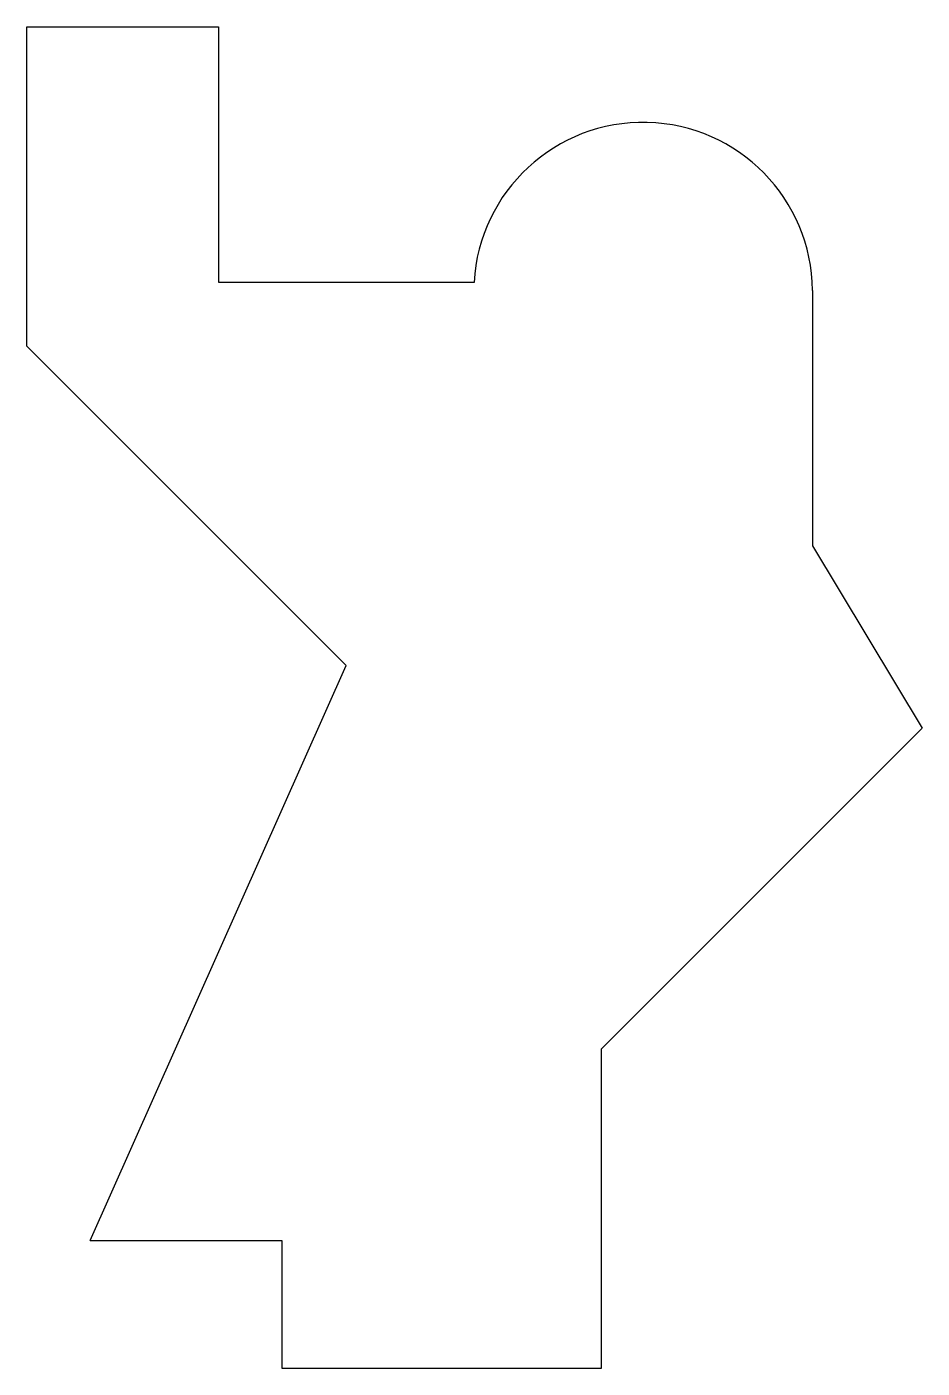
# Model space of a CAD drawing. Header units: inches. Extents: x 50 to 190, y 35 to 245.
import ezdxf

# ---------------------------------------------------------------- set-up
doc = ezdxf.new("R2010")
doc.units = ezdxf.units.IN
doc.header["$MEASUREMENT"] = 0

msp = doc.modelspace()

# ---------------------------------------------------------------- linework, layer by layer
for p, q in [((50.07, 195), (50.07, 245)), ((50.07, 245), (80.07, 245)), ((80.07, 245), (80.07, 205)), ((80.07, 205), (120.07, 205)), ((173.02, 203.74), (173.02, 163.74)), ((50.07, 195), (50.07, 195)), ((50.07, 195), (100.07, 145)), ((173.02, 163.74), (190.2, 135.2)), ((60, 55), (100.07, 145)), ((140, 85), (190.2, 135.2)), ((140, 35), (140, 85)), ((60, 55), (90, 55)), ((90, 55), (90, 35)), ((90, 35), (140, 35))]:
    msp.add_line(p, q)
msp.add_arc((146.53, 203.54), 26.5, 0.4214, 176.8505)

doc.saveas('drawing.dxf')
